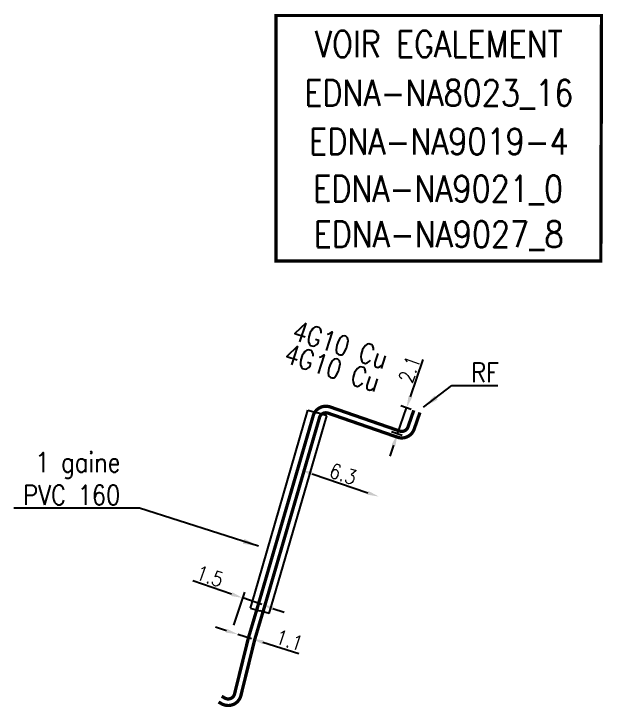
# Model space of a CAD drawing. Header units: millimetres. Extents: x 185116 to 185972, y 126995 to 127892.
# Drawn here: x 185819.5 to 185864.5, y 127317.2 to 127370.1 of the extents above; entities that cross this region are included whole.
import ezdxf
from ezdxf.enums import TextEntityAlignment as Align

# ---------------------------------------------------------------- set-up
doc = ezdxf.new("R2010")
doc.units = ezdxf.units.MM
doc.header["$PDMODE"] = 34
doc.linetypes.add('E_ST_Al', pattern=[2000, 1000, 1000])
doc.linetypes.add('E_ST_Cu', pattern=[2000, 1000, 1000])
doc.layers.get('Defpoints').update_dxf_attribs({"linetype": 'CONTINUOUS'})
for name, color, linetype in [('E_110', 1, 'CONTINUOUS'), ('E_400', 7, 'CONTINUOUS'), ('E_930', 7, 'CONTINUOUS')]:
    doc.layers.add(name, color=color, linetype=linetype)
doc.styles.get("Standard").update_dxf_attribs({"font": 'romans.shx', "width": 0.85})
doc.dimstyles.get("Standard").update_dxf_attribs({"dimtxt": 1.5, "dimasz": 1.2, "dimexe": 0.625, "dimexo": 0.625, "dimgap": 0.25, "dimtad": 1, "dimdec": 1, "dimzin": 0, "dimdsep": 46, "dimtxsty": 'Standard', "dimcen": -0.5, "dimadec": 0, "dimazin": 0, "dimtfac": 1, "dimtdec": 1, "dimtmove": 0, "dimatfit": 3, "dimfxl": 0, "dimtolj": 1, "dimtzin": 0, "dimarcsym": 0})

# ---------------------------------------------------------------- blocks, each defined once
blk = doc.blocks.new('*D13')
at = {"layer": 'Defpoints', "color": 0, "linetype": 'Continuous', "transparency": 16777216}
for p in [(185836.562, 127322.745), (185836.562, 127322.745), (185837.611, 127322.415)]:
    blk.add_point(p, dxfattribs=at)
at = {"layer": 'E_110', "color": 0, "linetype": 'Continuous', "lineweight": -2, "transparency": 16777216}
for p, q in [((185835.703, 127323.015), (185834.844, 127323.285)), ((185836.562, 127322.745), (185837.611, 127322.415)), ((185838.469, 127322.145), (185841.206, 127321.285))]:
    blk.add_line(p, q, dxfattribs=at)
at = {"layer": 'E_110', "color": 0, "linetype": 'Continuous', "transparency": 16777216}
for points in [[(185835.748, 127323.158), (185835.658, 127322.872), (185836.562, 127322.745)], [(185838.514, 127322.288), (185838.424, 127322.002), (185837.611, 127322.415)]]:
    blk.add_solid(points, dxfattribs=at)
at = {"layer": 'E_110', "color": 0, "linetype": 'Continuous', "transparency": 16777216, "insert": (185840.492, 127322.295), "char_height": 1.125, "attachment_point": 5, "rotation": 342.5456}
blk.add_mtext('\\A1;1.1', dxfattribs=at)
blk = doc.blocks.new('*D14')
at = {"layer": 'Defpoints', "color": 0, "linetype": 'Continuous', "transparency": 16777216}
for p in [(185841.374, 127335.296), (185847.335, 127333.258), (185847.335, 127333.258)]:
    blk.add_point(p, dxfattribs=at)
at = {"layer": 'E_110', "color": 0, "linetype": 'Continuous', "lineweight": -2, "transparency": 16777216}
blk.add_line((185842.226, 127335.005), (185846.484, 127333.549), dxfattribs=at)
at = {"layer": 'E_110', "color": 0, "linetype": 'Continuous', "transparency": 16777216}
for points in [[(185842.274, 127335.147), (185842.177, 127334.863), (185841.374, 127335.296)], [(185846.532, 127333.691), (185846.435, 127333.408), (185847.335, 127333.258)]]:
    blk.add_solid(points, dxfattribs=at)
at = {"layer": 'E_110', "color": 0, "linetype": 'Continuous', "transparency": 16777216, "insert": (185844.597, 127334.987), "char_height": 1.125, "attachment_point": 5, "rotation": 341.132}
blk.add_mtext('\\A1;6.3', dxfattribs=at)
blk = doc.blocks.new('*D15')
at = {"layer": 'Defpoints', "color": 0, "linetype": 'Continuous', "transparency": 16777216}
for p in [(185849.438, 127340.032), (185850.23, 127339.765), (185849.542, 127337.782)]:
    blk.add_point(p, dxfattribs=at)
at = {"layer": 'E_110', "color": 0, "linetype": 'Continuous', "lineweight": -2, "transparency": 16777216}
for p, q in [((185849.734, 127340.882), (185850.719, 127343.721)), ((185848.75, 127338.048), (185849.438, 127340.032)), ((185849.786, 127339.915), (185848.994, 127340.181)), ((185849.097, 127337.931), (185848.306, 127338.197)), ((185848.455, 127337.198), (185848.16, 127336.347))]:
    blk.add_line(p, q, dxfattribs=at)
at = {"layer": 'E_110', "color": 0, "linetype": 'Continuous', "transparency": 16777216}
for points in [[(185849.592, 127340.931), (185849.875, 127340.833), (185849.438, 127340.032)], [(185848.313, 127337.247), (185848.596, 127337.149), (185848.75, 127338.048)]]:
    blk.add_solid(points, dxfattribs=at)
at = {"layer": 'E_110', "color": 0, "linetype": 'Continuous', "transparency": 16777216, "insert": (185849.665, 127342.973), "char_height": 1.125, "attachment_point": 5, "rotation": 70.8584}
blk.add_mtext('\\A1;2.1', dxfattribs=at)
blk = doc.blocks.new('*D17')
at = {"layer": 'Defpoints', "color": 0, "linetype": 'Continuous', "transparency": 16777216}
for p in [(185836.94, 127325.518), (185838.385, 127325.02), (185836.101, 127322.996)]:
    blk.add_point(p, dxfattribs=at)
at = {"layer": 'E_110', "color": 0, "linetype": 'Continuous', "lineweight": -2, "transparency": 16777216}
for p, q in [((185836.089, 127325.812), (185833.118, 127326.836)), ((185836.249, 127323.441), (185837.088, 127325.963)), ((185838.385, 127325.02), (185836.94, 127325.518)), ((185839.236, 127324.726), (185840.087, 127324.433))]:
    blk.add_line(p, q, dxfattribs=at)
at = {"layer": 'E_110', "color": 0, "linetype": 'Continuous', "transparency": 16777216}
for points in [[(185836.138, 127325.953), (185836.04, 127325.67), (185836.94, 127325.518)], [(185839.285, 127324.868), (185839.187, 127324.585), (185838.385, 127325.02)]]:
    blk.add_solid(points, dxfattribs=at)
at = {"layer": 'E_110', "color": 0, "linetype": 'Continuous', "transparency": 16777216, "insert": (185834.423, 127327.179), "char_height": 1.125, "attachment_point": 5, "rotation": 340.9761}
blk.add_mtext('\\A1;1.5', dxfattribs=at)

msp = doc.modelspace()

# ---------------------------------------------------------------- linework, layer by layer
at = {"layer": 'E_110', "linetype": 'E_ST_Cu', "flags": 128}
for points in [[(185835.326, 127318.011, 0.25, 0.25, 0), (185835.585, 127317.87, 0.25, 0.25, 0.490997), (185836.309, 127318.189, 0.25, 0.25, 0), (185837.367, 127322.469, 0.25, 0.25, -0.011662), (185837.373, 127322.492, 0.25, 0.25, 0), (185838.145, 127325.09, 0.25, 0.25, 0), (185841.134, 127335.366, 0.25, 0.25, 0), (185842.319, 127339.44, 0.25, 0.25, -0.429061), (185843.607, 127340.106, 0.25, 0.25, 0), (185848.916, 127338.266, 0.25, 0.25, 0.414037), (185849.552, 127338.575, 0.25, 0.25, 0), (185849.994, 127339.847, 0, 0, 0)], [(185835.087, 127317.571, 0.25, 0.25, 0), (185835.347, 127317.43, 0.25, 0.25, 0.490997), (185836.795, 127318.07, 0.25, 0.25, 0), (185837.849, 127322.338, 0.25, 0.25, -0.011662), (185837.855, 127322.361, 0.25, 0.25, 0), (185838.625, 127324.949, 0.25, 0.25, 0), (185841.614, 127335.226, 0.25, 0.25, 0), (185842.799, 127339.301, 0.25, 0.25, -0.429061), (185843.443, 127339.633, 0.25, 0.25, 0), (185848.753, 127337.794, 0.25, 0.25, 0.414037), (185850.025, 127338.411, 0.25, 0.25, 0), (185850.466, 127339.684, 0, 0, 0)]]:
    msp.add_lwpolyline(points, format="xyseb", dxfattribs=at)
at = {"layer": 'E_400', "color": 7, "linetype": 'CONTINUOUS'}
for p, q in [((185837.849, 127325.863), (185841.915, 127339.857)), ((185841.915, 127339.857), (185842.635, 127339.648)), ((185839.289, 127325.442), (185843.355, 127339.439)), ((185843.355, 127339.439), (185842.635, 127339.648)), ((185837.522, 127324.748), (185837.849, 127325.863)), ((185838.961, 127324.325), (185839.289, 127325.442)), ((185837.522, 127324.748), (185838.241, 127324.537)), ((185838.961, 127324.325), (185838.241, 127324.537))]:
    msp.add_line(p, q, dxfattribs=at)
at = {"layer": 'E_930', "const_width": 0.25}
msp.add_lwpolyline([(185839.485, 127369.994), (185864.327, 127369.994), (185864.275, 127351.254), (185839.485, 127351.254)], close=True, dxfattribs=at)

# ---------------------------------------------------------------- texts
at = {"layer": 'E_110', "linetype": 'E_ST_Al', "width": 0.85}
for p in [(185844.393, 127344.848), (185843.78, 127343.093)]:
    msp.add_text('4G10 Cu', height=1.5, rotation=341.9959, dxfattribs=at).set_placement(p, align=Align.MIDDLE)
at = {"layer": 'E_110', "linetype": 'Continuous', "insert": (185854.357, 127342.736), "char_height": 1.5, "attachment_point": 4}
msp.add_mtext('RF', dxfattribs=at)
at = {"layer": 'E_400', "insert": (185827.596, 127334.63), "char_height": 1.5, "attachment_point": 6}
msp.add_mtext('1 gaine\\PPVC 160 ', dxfattribs=at)
at = {"layer": 'E_930', "width": 0.85}
for s, p in [('VOIR EGALEMENT', (185851.906, 127366.823)), ('EDNA-NA8023_16', (185851.906, 127363.088)), ('EDNA-NA9019-4', (185851.907, 127359.375)), ('EDNA-NA9021_0', (185851.855, 127355.774)), ('EDNA-NA9027_8', (185851.884, 127352.295))]:
    msp.add_text(s, height=2, dxfattribs=at).set_placement(p, align=Align.CENTER)

# ---------------------------------------------------------------- dimensions: what is measured, and where the dimension line sits
at = {"layer": 'E_110', "linetype": 'Continuous'}
for base, p1, p2, angle, picture, middle in [((185849.438, 127340.032), (185849.542, 127337.782), (185850.23, 127339.765), 250.8584, '*D15', (185850.374, 127342.727)), ((185836.94, 127325.518), (185838.385, 127325.02), (185836.101, 127322.996), 340.9761, '*D17', (185834.178, 127326.47)), ((185836.562, 127322.745), (185837.611, 127322.415), (185836.562, 127322.745), 342.5456, '*D13', (185840.267, 127321.58))]:
    dim = msp.add_linear_dim(base=base, p1=p1, p2=p2, angle=angle, dimstyle='Standard', override={"dimscale": 0.75}, dxfattribs=at)
    dim.commit()
    dim.dimension.update_dxf_attribs({"geometry": picture, "text_midpoint": middle, "dimtype": 160})
dim = msp.add_linear_dim(base=(185847.335, 127333.258), p1=(185841.374, 127335.296), p2=(185847.335, 127333.258), angle=161.132, dimstyle='Standard', override={"dimscale": 0.75}, dxfattribs=at)
dim.commit()
dim.dimension.update_dxf_attribs({"geometry": '*D14', "text_midpoint": (185844.597, 127334.987)})

# ---------------------------------------------------------------- leaders
at = {"layer": 'E_110', "linetype": 'Continuous', "annotation_type": 0, "has_hookline": 1, "hookline_direction": 0, "text_width": 2.064}
msp.add_leader([(185850.739, 127340.088), (185852.907, 127341.736), (185854.107, 127341.736)], dimstyle='Standard', dxfattribs=at)
at = {"layer": 'E_400', "annotation_type": 0, "has_hookline": 1, "hookline_direction": 1, "text_width": 8.136}
msp.add_leader([(185838.149, 127329.478), (185829.046, 127332.38), (185827.846, 127332.38)], dimstyle='Standard', dxfattribs=at)

doc.saveas('drawing.dxf')
